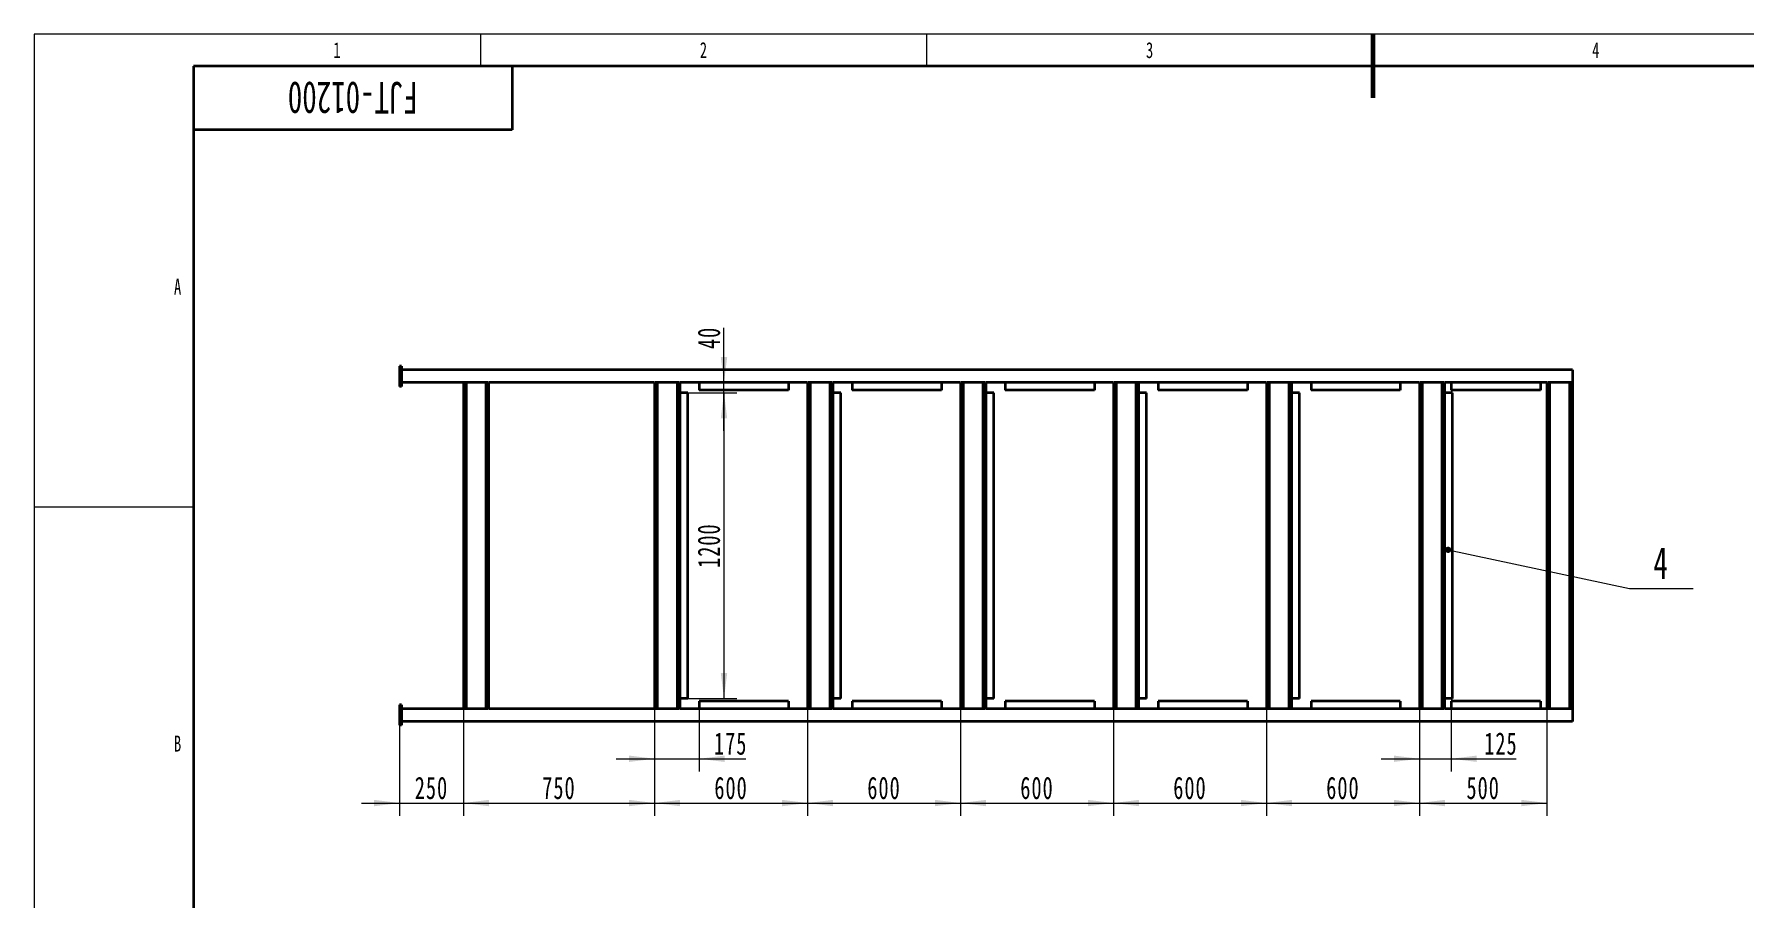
# Model space of a CAD drawing. Header units: millimetres. Extents: x -5250 to 5250, y -3712 to 3712.
# Drawn here: x -5250 to 1456, y 323 to 3712 of the extents above; entities that cross this region are included whole.
import ezdxf
from ezdxf.enums import TextEntityAlignment as Align

# ---------------------------------------------------------------- set-up
doc = ezdxf.new("R2010")
doc.units = ezdxf.units.MM
doc.layers.get('0').update_dxf_attribs({"lineweight": 35})
for name, color, linetype, lineweight in [('尺寸线层', 3, 'Continuous', 18), ('粗实线层', 7, 'Continuous', 35), ('细实线层', 7, 'Continuous', 18)]:
    doc.layers.add(name, color=color, linetype=linetype, lineweight=lineweight)
doc.styles.add('标准', font='', dxfattribs={"width": 0.667})
doc.styles.get('标准').set_extended_font_data('宋体')
doc.dimstyles.new('GB_尺寸', dxfattribs={"dimscale": 25, "dimtxt": 3.5, "dimasz": 4, "dimexe": 2, "dimexo": 0, "dimtad": 1, "dimdsep": 46, "dimtxsty": '标准', "dimblk": '_CAXARROW', "dimcen": 0, "dimdle": 8, "dimazin": 2, "dimtfac": 0.707107, "dimtdec": 3, "dimtmove": 2, "dimatfit": 3, "dimfxl": 0, "dimfrac": 2, "dimtolj": 1, "dimarcsym": 0})
doc.dimstyles.new('标准', dxfattribs={"dimscale": 25, "dimtxt": 3.5, "dimasz": 4, "dimexe": 2, "dimexo": 0, "dimtad": 1, "dimdsep": 46, "dimtxsty": '标准', "dimblk": '_CAXARROW', "dimcen": 0, "dimdle": 8, "dimazin": 2, "dimtfac": 0.707107, "dimtdec": 3, "dimtmove": 2, "dimatfit": 3, "dimfxl": 0, "dimfrac": 2, "dimtolj": 1, "dimarcsym": 0})

# ---------------------------------------------------------------- blocks, each defined once
blk = doc.blocks.new('*X3')
at = {"layer": '尺寸线层', "linetype": 'Continuous', "lineweight": 18}
for points in [[(-3816.7, 694.9), (-3916.7, 707.4), (-3916.7, 682.4)], [(-3566.7, 694.9), (-3466.7, 707.4), (-3466.7, 682.4)]]:
    blk.add_hatch(color=0, dxfattribs=at).paths.add_polyline_path(points, flags=0)
at = {"layer": '尺寸线层', "color": 0, "linetype": 'Continuous', "lineweight": 18}
for p, q in [((-3566.7, 1065.1), (-3566.7, 644.9)), ((-3816.7, 1000.1), (-3816.7, 644.9)), ((-3966.7, 694.9), (-3416.7, 694.9))]:
    blk.add_line(p, q, dxfattribs=at)
at = {"layer": '尺寸线层', "color": 0, "lineweight": 18, "insert": (-3691.7, 753.7), "char_height": 87.5, "width": 250.144, "attachment_point": 5, "line_spacing_factor": 1.15057, "style": '标准'}
blk.add_mtext('\\T1.1;250', dxfattribs=at)
blk = doc.blocks.new('_CAXARROW')
blk.add_hatch(color=0).paths.add_polyline_path([(0, 0), (-1, 0.125), (-1, -0.125)], flags=0)
blk = doc.blocks.new('*X4')
at = {"layer": '尺寸线层', "linetype": 'Continuous', "lineweight": 18}
for points in [[(-3566.7, 694.9), (-3466.7, 707.4), (-3466.7, 682.4)], [(-2816.7, 694.9), (-2916.7, 707.4), (-2916.7, 682.4)]]:
    blk.add_hatch(color=0, dxfattribs=at).paths.add_polyline_path(points, flags=0)
at = {"layer": '尺寸线层', "color": 0, "linetype": 'Continuous', "lineweight": 18}
for p, q in [((-3566.7, 1065.1), (-3566.7, 644.9)), ((-2816.7, 1065.1), (-2816.7, 644.9)), ((-3566.7, 694.9), (-2816.7, 694.9))]:
    blk.add_line(p, q, dxfattribs=at)
at = {"layer": '尺寸线层', "color": 0, "lineweight": 18, "insert": (-3191.7, 753.7), "char_height": 87.5, "width": 248.187, "attachment_point": 5, "line_spacing_factor": 1.15057, "style": '标准'}
blk.add_mtext('\\T1.1;750', dxfattribs=at)
blk = doc.blocks.new('*X5')
at = {"layer": '尺寸线层', "linetype": 'Continuous', "lineweight": 18}
for points in [[(-2816.7, 694.9), (-2716.7, 707.4), (-2716.7, 682.4)], [(-2216.7, 694.9), (-2316.7, 707.4), (-2316.7, 682.4)]]:
    blk.add_hatch(color=0, dxfattribs=at).paths.add_polyline_path(points, flags=0)
at = {"layer": '尺寸线层', "color": 0, "linetype": 'Continuous', "lineweight": 18}
for p, q in [((-2816.7, 1065.1), (-2816.7, 644.9)), ((-2216.7, 1065.1), (-2216.7, 644.9)), ((-2816.7, 694.9), (-2216.7, 694.9))]:
    blk.add_line(p, q, dxfattribs=at)
at = {"layer": '尺寸线层', "color": 0, "lineweight": 18, "insert": (-2516.7, 753.7), "char_height": 87.5, "width": 250.796, "attachment_point": 5, "line_spacing_factor": 1.15057, "style": '标准'}
blk.add_mtext('\\T1.1;600', dxfattribs=at)
blk = doc.blocks.new('*X6')
at = {"layer": '尺寸线层', "linetype": 'Continuous', "lineweight": 18}
for points in [[(-2216.7, 694.9), (-2116.7, 707.4), (-2116.7, 682.4)], [(-1616.7, 694.9), (-1716.7, 707.4), (-1716.7, 682.4)]]:
    blk.add_hatch(color=0, dxfattribs=at).paths.add_polyline_path(points, flags=0)
at = {"layer": '尺寸线层', "color": 0, "linetype": 'Continuous', "lineweight": 18}
for p, q in [((-2216.7, 1065.1), (-2216.7, 644.9)), ((-1616.7, 1065.1), (-1616.7, 644.9)), ((-2216.7, 694.9), (-1616.7, 694.9))]:
    blk.add_line(p, q, dxfattribs=at)
at = {"layer": '尺寸线层', "color": 0, "lineweight": 18, "insert": (-1916.7, 753.7), "char_height": 87.5, "width": 250.796, "attachment_point": 5, "line_spacing_factor": 1.15057, "style": '标准'}
blk.add_mtext('\\T1.1;600', dxfattribs=at)
blk = doc.blocks.new('*X7')
at = {"layer": '尺寸线层', "linetype": 'Continuous', "lineweight": 18}
for points in [[(-1616.7, 694.9), (-1516.7, 707.4), (-1516.7, 682.4)], [(-1016.7, 694.9), (-1116.7, 707.4), (-1116.7, 682.4)]]:
    blk.add_hatch(color=0, dxfattribs=at).paths.add_polyline_path(points, flags=0)
at = {"layer": '尺寸线层', "color": 0, "linetype": 'Continuous', "lineweight": 18}
for p, q in [((-1616.7, 1065.1), (-1616.7, 644.9)), ((-1016.7, 1065.1), (-1016.7, 644.9)), ((-1616.7, 694.9), (-1016.7, 694.9))]:
    blk.add_line(p, q, dxfattribs=at)
at = {"layer": '尺寸线层', "color": 0, "lineweight": 18, "insert": (-1316.7, 753.7), "char_height": 87.5, "width": 250.796, "attachment_point": 5, "line_spacing_factor": 1.15057, "style": '标准'}
blk.add_mtext('\\T1.1;600', dxfattribs=at)
blk = doc.blocks.new('*X8')
at = {"layer": '尺寸线层', "linetype": 'Continuous', "lineweight": 18}
for points in [[(-1016.7, 694.9), (-916.7, 707.4), (-916.7, 682.4)], [(-416.7, 694.9), (-516.7, 707.4), (-516.7, 682.4)]]:
    blk.add_hatch(color=0, dxfattribs=at).paths.add_polyline_path(points, flags=0)
at = {"layer": '尺寸线层', "color": 0, "linetype": 'Continuous', "lineweight": 18}
for p, q in [((-1016.7, 1065.1), (-1016.7, 644.9)), ((-416.7, 1065.1), (-416.7, 644.9)), ((-1016.7, 694.9), (-416.7, 694.9))]:
    blk.add_line(p, q, dxfattribs=at)
at = {"layer": '尺寸线层', "color": 0, "lineweight": 18, "insert": (-716.7, 753.7), "char_height": 87.5, "width": 250.796, "attachment_point": 5, "line_spacing_factor": 1.15057, "style": '标准'}
blk.add_mtext('\\T1.1;600', dxfattribs=at)
blk = doc.blocks.new('*X9')
at = {"layer": '尺寸线层', "linetype": 'Continuous', "lineweight": 18}
for points in [[(-416.7, 694.9), (-316.7, 707.4), (-316.7, 682.4)], [(183.3, 694.9), (83.3, 707.4), (83.3, 682.4)]]:
    blk.add_hatch(color=0, dxfattribs=at).paths.add_polyline_path(points, flags=0)
at = {"layer": '尺寸线层', "color": 0, "linetype": 'Continuous', "lineweight": 18}
for p, q in [((-416.7, 1065.1), (-416.7, 644.9)), ((183.3, 1065.1), (183.3, 644.9)), ((-416.7, 694.9), (183.3, 694.9))]:
    blk.add_line(p, q, dxfattribs=at)
at = {"layer": '尺寸线层', "color": 0, "lineweight": 18, "insert": (-116.7, 753.7), "char_height": 87.5, "width": 250.796, "attachment_point": 5, "line_spacing_factor": 1.15057, "style": '标准'}
blk.add_mtext('\\T1.1;600', dxfattribs=at)
blk = doc.blocks.new('*X10')
at = {"layer": '尺寸线层', "linetype": 'Continuous', "lineweight": 18}
for points in [[(183.3, 694.9), (283.3, 707.4), (283.3, 682.4)], [(683.3, 694.9), (583.3, 707.4), (583.3, 682.4)]]:
    blk.add_hatch(color=0, dxfattribs=at).paths.add_polyline_path(points, flags=0)
at = {"layer": '尺寸线层', "color": 0, "linetype": 'Continuous', "lineweight": 18}
for p, q in [((183.3, 1065.1), (183.3, 644.9)), ((683.3, 1065.1), (683.3, 644.9)), ((183.3, 694.9), (683.3, 694.9))]:
    blk.add_line(p, q, dxfattribs=at)
at = {"layer": '尺寸线层', "color": 0, "lineweight": 18, "insert": (433.3, 753.7), "char_height": 87.5, "width": 248.839, "attachment_point": 5, "line_spacing_factor": 1.15057, "style": '标准'}
blk.add_mtext('\\T1.1;500', dxfattribs=at)
blk = doc.blocks.new('*X11')
at = {"layer": '尺寸线层', "linetype": 'Continuous', "lineweight": 18}
for points in [[(-2816.7, 868.7), (-2916.7, 881.2), (-2916.7, 856.2)], [(-2641.7, 868.7), (-2541.7, 881.2), (-2541.7, 856.2)]]:
    blk.add_hatch(color=0, dxfattribs=at).paths.add_polyline_path(points, flags=0)
at = {"layer": '尺寸线层', "color": 0, "linetype": 'Continuous', "lineweight": 18}
for p, q in [((-2816.7, 1065.1), (-2816.7, 818.7)), ((-2641.7, 1065.1), (-2641.7, 818.7)), ((-2966.7, 868.7), (-2458.6, 868.7))]:
    blk.add_line(p, q, dxfattribs=at)
at = {"layer": '尺寸线层', "color": 0, "lineweight": 18, "insert": (-2518.1, 927.8), "char_height": 87.5, "width": 237.754, "attachment_point": 5, "line_spacing_factor": 1.15057, "style": '标准'}
blk.add_mtext('\\T1.1;175', dxfattribs=at)
blk = doc.blocks.new('$CAXA_FRAME_13B17AC1$')
at = {"layer": '粗实线层', "lineweight": 60}
blk.add_line((0, 148.5), (0, 138.5), dxfattribs=at)
at = {"layer": '粗实线层'}
for p, q in [((205, 143.5), (-185, 143.5)), ((-185, 143.5), (-185, -143.5))]:
    blk.add_line(p, q, dxfattribs=at)
at = {"layer": '细实线层'}
for p, q in [((210, 148.5), (-210, 148.5)), ((-210, 148.5), (-210, -148.5)), ((-140, 148.5), (-140, 143.5)), ((-70, 148.5), (-70, 143.5)), ((-185, 74.25), (-210, 74.25))]:
    blk.add_line(p, q, dxfattribs=at)
at = {"layer": '尺寸线层', "style": '标准', "width": 0.667}
for tag, p in [('T1', (-162.5, 146)), ('T2', (-105, 146)), ('T3', (-35, 146)), ('T4', (35, 146)), ('T5', (105, 146)), ('T6', (172.5, 146)), ('L1', (-187.5, 108.875)), ('R1', (207.5, 108.875)), ('L2', (-187.5, 37.125)), ('R2', (207.5, 37.125)), ('L3', (-187.5, -37.125)), ('R3', (207.5, -37.125)), ('L4', (-187.5, -108.875)), ('R4', (207.5, -108.875)), ('B1', (-162.5, -146)), ('B2', (-105, -146)), ('B3', (-35, -146)), ('B4', (35, -146)), ('B5', (105, -146)), ('B6', (172.5, -146))]:
    blk.add_attdef(tag, text='', height=2.595, dxfattribs=at).set_placement(p, align=Align.MIDDLE_CENTER)
blk = doc.blocks.new('*X22')
at = {"layer": '粗实线层'}
for p, q in [((50, 0), (50, -10)), ((50, -10), (0, -10))]:
    blk.add_line(p, q, dxfattribs=at)
at = {"layer": '尺寸线层', "style": '标准', "width": 0.667}
blk.add_attdef('图纸编号', text='', height=5.19, rotation=180, dxfattribs=at).set_placement((25, -5), align=Align.MIDDLE_CENTER)
blk = doc.blocks.new('*X28')
at = {"layer": '细实线层', "lineweight": 18}
h = blk.add_hatch(color=0, dxfattribs=at)
edge = h.paths.add_edge_path(flags=0)
edge.add_arc((0, 0), 12.5, 0, 360)
at = {"layer": '细实线层', "color": 0}
for p, q in [((0, 0), (711.3, -151.8)), ((711.3, -151.8), (961.3, -151.8))]:
    blk.add_line(p, q, dxfattribs=at)
at = {"layer": '细实线层', "color": 0, "lineweight": 18, "insert": (836.3, -114.3), "char_height": 125, "width": 425, "attachment_point": 8, "line_spacing_factor": 1.15057, "style": '标准'}
blk.add_mtext('\\T1.1;4', dxfattribs=at)
blk = doc.blocks.new('*X29')
at = {"layer": '尺寸线层', "linetype": 'Continuous'}
for points in [[(183.3, 868.7), (83.3, 881.2), (83.3, 856.2)], [(308.3, 868.7), (408.3, 881.2), (408.3, 856.2)]]:
    blk.add_hatch(color=0, dxfattribs=at).paths.add_polyline_path(points, flags=0)
at = {"layer": '尺寸线层', "color": 0, "linetype": 'Continuous'}
for p, q in [((183.3, 1065.1), (183.3, 818.7)), ((308.3, 1065.1), (308.3, 818.7)), ((33.3, 868.7), (562.3, 868.7))]:
    blk.add_line(p, q, dxfattribs=at)
at = {"layer": '尺寸线层', "color": 0, "insert": (502.9, 927.8), "char_height": 87.5, "width": 237.754, "attachment_point": 5, "line_spacing_factor": 1.15057, "style": '标准'}
blk.add_mtext('\\T1.1;125', dxfattribs=at)
blk = doc.blocks.new('*X30')
at = {"layer": '尺寸线层', "linetype": 'Continuous'}
for points in [[(-2544.4, 2345.1), (-2556.9, 2445.1), (-2531.9, 2445.1)], [(-2544.4, 2305.1), (-2556.9, 2205.1), (-2531.9, 2205.1)]]:
    blk.add_hatch(color=0, dxfattribs=at).paths.add_polyline_path(points, flags=0)
at = {"layer": '尺寸线层', "color": 0, "linetype": 'Continuous'}
for p, q in [((-2544.4, 2155.1), (-2544.4, 2560.6)), ((-2686.7, 2345.1), (-2494.4, 2345.1)), ((-2686.7, 2305.1), (-2494.4, 2305.1))]:
    blk.add_line(p, q, dxfattribs=at)
at = {"layer": '尺寸线层', "color": 0, "insert": (-2603.3, 2520.4), "char_height": 87.5, "width": 175, "attachment_point": 5, "rotation": 90, "line_spacing_factor": 1.15057, "style": '标准'}
blk.add_mtext('\\T1.1;40', dxfattribs=at)
blk = doc.blocks.new('*X31')
at = {"layer": '尺寸线层', "linetype": 'Continuous'}
for points in [[(-2544.4, 2305.1), (-2531.9, 2205.1), (-2556.9, 2205.1)], [(-2544.4, 1105.1), (-2531.9, 1205.1), (-2556.9, 1205.1)]]:
    blk.add_hatch(color=0, dxfattribs=at).paths.add_polyline_path(points, flags=0)
at = {"layer": '尺寸线层', "color": 0, "linetype": 'Continuous'}
for p, q in [((-2686.7, 2305.1), (-2494.4, 2305.1)), ((-2544.4, 2305.1), (-2544.4, 1105.1)), ((-2686.7, 1105.1), (-2494.4, 1105.1))]:
    blk.add_line(p, q, dxfattribs=at)
at = {"layer": '尺寸线层', "color": 0, "insert": (-2603.5, 1705.1), "char_height": 87.5, "width": 331.525, "attachment_point": 5, "rotation": 90, "line_spacing_factor": 1.15057, "style": '标准'}
blk.add_mtext('\\T1.1;1200', dxfattribs=at)

msp = doc.modelspace()

# ---------------------------------------------------------------- linework, layer by layer
at = {"layer": '粗实线层', "linetype": 'Continuous', "lineweight": 35}
for p, q in [((-3816.671, 2410.066), (-3816.671, 2330.066)), ((-3808.671, 2410.066), (-3816.671, 2410.066)), ((-3808.671, 2410.066), (-3808.671, 2330.066)), ((783.329, 2395.066), (-3808.671, 2395.066)), ((783.329, 2395.066), (783.329, 1015.066)), ((-3808.671, 2330.066), (-3816.671, 2330.066)), ((-3566.671, 2345.066), (-3808.671, 2345.066)), ((-3566.671, 2345.066), (-3566.671, 1065.066)), ((-3469.104, 2345.066), (-3564.238, 2345.066)), ((-3561.671, 2345.066), (-3561.671, 1065.066)), ((-3554.671, 1065.066), (-3554.671, 2345.066)), ((-3478.671, 2345.066), (-3478.671, 1065.066)), ((-3471.671, 1065.066), (-3471.671, 2345.066)), ((-2816.671, 2345.066), (-3466.671, 2345.066)), ((-3466.671, 1065.066), (-3466.671, 2345.066)), ((-2816.671, 2345.066), (-2816.671, 1065.066)), ((-2719.104, 2345.066), (-2814.238, 2345.066)), ((-2811.671, 2345.066), (-2811.671, 1065.066)), ((-2804.671, 1065.066), (-2804.671, 2345.066)), ((-2728.671, 2345.066), (-2728.671, 1065.066)), ((-2721.671, 1065.066), (-2721.671, 2345.066)), ((-2216.671, 2345.066), (-2716.671, 2345.066)), ((-2716.671, 1065.066), (-2716.671, 2345.066)), ((-2686.671, 2305.066), (-2716.671, 2305.066)), ((-2686.671, 1105.066), (-2686.671, 2305.066)), ((-2641.671, 2345.066), (-2641.671, 2315.066)), ((-2291.671, 2315.066), (-2641.671, 2315.066)), ((-2291.671, 2345.066), (-2291.671, 2315.066)), ((-2216.671, 2345.066), (-2216.671, 1065.066)), ((-2119.104, 2345.066), (-2214.238, 2345.066)), ((-2211.671, 1065.066), (-2211.671, 2345.066)), ((-2204.671, 1065.066), (-2204.671, 2345.066)), ((-2128.671, 2345.066), (-2128.671, 1065.066)), ((-2121.671, 1065.066), (-2121.671, 2345.066)), ((-1616.671, 2345.066), (-2116.671, 2345.066)), ((-2116.671, 1065.066), (-2116.671, 2345.066)), ((-2086.671, 2305.066), (-2116.671, 2305.066)), ((-2086.671, 1105.066), (-2086.671, 2305.066)), ((-2041.671, 2345.066), (-2041.671, 2315.066)), ((-1691.671, 2315.066), (-2041.671, 2315.066)), ((-1691.671, 2345.066), (-1691.671, 2315.066)), ((-1616.671, 2345.066), (-1616.671, 1065.066)), ((-1519.104, 2345.066), (-1614.238, 2345.066)), ((-1611.671, 2345.066), (-1611.671, 1065.066)), ((-1604.671, 1065.066), (-1604.671, 2345.066)), ((-1528.671, 2345.066), (-1528.671, 1065.066)), ((-1521.671, 1065.066), (-1521.671, 2345.066)), ((-1016.671, 2345.066), (-1516.671, 2345.066)), ((-1516.671, 1065.066), (-1516.671, 2345.066)), ((-1486.671, 2305.066), (-1516.671, 2305.066)), ((-1486.671, 1105.066), (-1486.671, 2305.066)), ((-1441.671, 2345.066), (-1441.671, 2315.066)), ((-1091.671, 2315.066), (-1441.671, 2315.066)), ((-1091.671, 2345.066), (-1091.671, 2315.066)), ((-1016.671, 2345.066), (-1016.671, 1065.066)), ((-919.104, 2345.066), (-1014.238, 2345.066)), ((-1011.671, 2345.066), (-1011.671, 1065.066)), ((-1004.671, 1065.066), (-1004.671, 2345.066)), ((-928.671, 2345.066), (-928.671, 1065.066)), ((-921.671, 1065.066), (-921.671, 2345.066)), ((-416.671, 2345.066), (-916.671, 2345.066)), ((-916.671, 1065.066), (-916.671, 2345.066)), ((-886.671, 2305.066), (-916.671, 2305.066)), ((-886.671, 1105.066), (-886.671, 2305.066)), ((-841.671, 2345.066), (-841.671, 2315.066)), ((-491.671, 2315.066), (-841.671, 2315.066)), ((-491.671, 2345.066), (-491.671, 2315.066)), ((-416.671, 2345.066), (-416.671, 1065.066)), ((-319.104, 2345.066), (-414.238, 2345.066)), ((-411.671, 1065.066), (-411.671, 2345.066)), ((-404.671, 1065.066), (-404.671, 2345.066)), ((-328.671, 2345.066), (-328.671, 1065.066)), ((-321.671, 1065.066), (-321.671, 2345.066)), ((183.329, 2345.066), (-316.671, 2345.066)), ((-316.671, 1065.066), (-316.671, 2345.066)), ((-286.671, 2305.066), (-316.671, 2305.066)), ((-286.671, 1105.066), (-286.671, 2305.066)), ((-241.671, 2345.066), (-241.671, 2315.066)), ((108.329, 2315.066), (-241.671, 2315.066)), ((108.329, 2345.066), (108.329, 2315.066)), ((183.329, 2345.066), (183.329, 1065.066)), ((280.896, 2345.066), (185.762, 2345.066)), ((188.329, 2345.066), (188.329, 1065.066)), ((195.329, 1065.066), (195.329, 2345.066)), ((271.329, 2345.066), (271.329, 1065.066)), ((278.329, 1065.066), (278.329, 2345.066)), ((683.329, 2345.066), (283.329, 2345.066)), ((283.329, 1065.066), (283.329, 2345.066)), ((313.329, 2305.066), (283.329, 2305.066)), ((308.329, 2345.066), (308.329, 2315.066)), ((658.329, 2315.066), (308.329, 2315.066)), ((313.329, 1105.066), (313.329, 2305.066)), ((658.329, 2345.066), (658.329, 2315.066)), ((683.329, 2345.066), (683.329, 1065.066)), ((780.896, 2345.066), (685.762, 2345.066)), ((688.329, 2345.066), (688.329, 1065.066)), ((695.329, 1065.066), (695.329, 2345.066)), ((771.329, 2345.066), (771.329, 1065.066)), ((778.329, 1065.066), (778.329, 2345.066)), ((-3816.671, 1080.066), (-3816.671, 1000.066)), ((-3808.671, 1080.066), (-3816.671, 1080.066)), ((-3808.671, 1080.066), (-3808.671, 1000.066)), ((-2686.671, 1105.066), (-2716.671, 1105.066)), ((-2641.671, 1095.066), (-2641.671, 1065.066)), ((-2291.671, 1095.066), (-2641.671, 1095.066)), ((-2291.671, 1095.066), (-2291.671, 1065.066)), ((-2086.671, 1105.066), (-2116.671, 1105.066)), ((-2041.671, 1095.066), (-2041.671, 1065.066)), ((-1691.671, 1095.066), (-2041.671, 1095.066)), ((-1691.671, 1095.066), (-1691.671, 1065.066)), ((-1486.671, 1105.066), (-1516.671, 1105.066)), ((-1441.671, 1095.066), (-1441.671, 1065.066)), ((-1091.671, 1095.066), (-1441.671, 1095.066)), ((-1091.671, 1095.066), (-1091.671, 1065.066)), ((-886.671, 1105.066), (-916.671, 1105.066)), ((-841.671, 1095.066), (-841.671, 1065.066)), ((-491.671, 1095.066), (-841.671, 1095.066)), ((-491.671, 1095.066), (-491.671, 1065.066)), ((-286.671, 1105.066), (-316.671, 1105.066)), ((-241.671, 1095.066), (-241.671, 1065.066)), ((108.329, 1095.066), (-241.671, 1095.066)), ((108.329, 1095.066), (108.329, 1065.066)), ((313.329, 1105.066), (283.329, 1105.066)), ((658.329, 1095.066), (308.329, 1095.066)), ((308.329, 1095.066), (308.329, 1065.066)), ((658.329, 1095.066), (658.329, 1065.066)), ((-3566.671, 1065.066), (-3808.671, 1065.066)), ((783.329, 1015.066), (-3808.671, 1015.066)), ((-3469.104, 1065.066), (-3564.238, 1065.066)), ((-2816.671, 1065.066), (-3466.671, 1065.066)), ((-2719.104, 1065.066), (-2814.238, 1065.066)), ((-2216.671, 1065.066), (-2716.671, 1065.066)), ((-2119.104, 1065.066), (-2214.238, 1065.066)), ((-1616.671, 1065.066), (-2116.671, 1065.066)), ((-1519.104, 1065.066), (-1614.238, 1065.066)), ((-1016.671, 1065.066), (-1516.671, 1065.066)), ((-919.104, 1065.066), (-1014.238, 1065.066)), ((-416.671, 1065.066), (-916.671, 1065.066)), ((-319.104, 1065.066), (-414.238, 1065.066)), ((183.329, 1065.066), (-316.671, 1065.066)), ((280.896, 1065.066), (185.762, 1065.066)), ((683.329, 1065.066), (283.329, 1065.066)), ((780.896, 1065.066), (685.762, 1065.066)), ((-3808.671, 1000.066), (-3816.671, 1000.066))]:
    msp.add_line(p, q, dxfattribs=at)
for centre in [(-3558.539, 2323.566), (-3474.803, 2323.566), (-2808.539, 2323.566), (-2724.803, 2323.566), (-2208.539, 2323.566), (-2124.803, 2323.566), (-1608.539, 2323.566), (-1524.803, 2323.566), (-1008.539, 2323.566), (-924.803, 2323.566), (-408.539, 2323.566), (-324.803, 2323.566), (191.461, 2323.566), (275.197, 2323.566), (691.461, 2323.566), (775.197, 2323.566), (-3558.539, 1086.566), (-3474.803, 1086.566), (-2808.539, 1086.566), (-2724.803, 1086.566), (-2208.539, 1086.566), (-2124.803, 1086.566), (-1608.539, 1086.566), (-1524.803, 1086.566), (-1008.539, 1086.566), (-924.803, 1086.566), (-408.539, 1086.566), (-324.803, 1086.566), (191.461, 1086.566), (275.197, 1086.566), (691.461, 1086.566), (775.197, 1086.566)]:
    msp.add_ellipse(centre, major_axis=(0, 6), ratio=0.15659955, dxfattribs=at)

# ---------------------------------------------------------------- block references
at = {"layer": '粗实线层'}
ref = msp.add_blockref('$CAXA_FRAME_13B17AC1$', (0, 0), dxfattribs=dict(at, xscale=25, yscale=25, zscale=25))
ref.add_attrib('L1', 'A', dxfattribs={"layer": '尺寸线层', "height": 62.5, "style": '标准', "width": 0.667}).set_placement((-4687.5, 2721.875), align=Align.MIDDLE_CENTER)
ref.add_attrib('L2', 'B', dxfattribs={"layer": '尺寸线层', "height": 62.5, "style": '标准', "width": 0.667}).set_placement((-4687.5, 928.125), align=Align.MIDDLE_CENTER)
ref.add_attrib('T1', '1', dxfattribs={"layer": '尺寸线层', "height": 62.5, "style": '标准', "width": 0.667}).set_placement((-4062.5, 3650), align=Align.MIDDLE_CENTER)
ref.add_attrib('T2', '2', dxfattribs={"layer": '尺寸线层', "height": 62.5, "style": '标准', "width": 0.667}).set_placement((-2625, 3650), align=Align.MIDDLE_CENTER)
ref.add_attrib('T3', '3', dxfattribs={"layer": '尺寸线层', "height": 62.5, "style": '标准', "width": 0.667}).set_placement((-875, 3650), align=Align.MIDDLE_CENTER)
ref.add_attrib('T4', '4', dxfattribs={"layer": '尺寸线层', "height": 62.5, "style": '标准', "width": 0.667}).set_placement((875, 3650), align=Align.MIDDLE_CENTER)
ref = msp.add_blockref('*X22', (-4625, 3587.5), dxfattribs=dict(at, xscale=25, yscale=25, zscale=25))
ref.add_attrib('图纸编号', 'FJT-01200', dxfattribs={"layer": '尺寸线层', "height": 125, "rotation": 180, "style": '标准', "width": 0.667}).set_placement((-4000, 3462.5), align=Align.MIDDLE_CENTER)
at = {"layer": '细实线层'}
msp.add_blockref('*X28', (295.871, 1688.681), dxfattribs=at)

# ---------------------------------------------------------------- dimensions: what is measured, and where the dimension line sits
at = {"layer": '尺寸线层'}
for base, p2, picture, middle in [((-2544.409, 2345.066), (-2686.671, 2345.066), '*X30', (-2603.295, 2520.4)), ((-2544.409, 1105.066), (-2686.671, 1105.066), '*X31', (-2603.539, 1705.066))]:
    dim = msp.add_linear_dim(base=base, p1=(-2686.671, 2305.066), p2=p2, angle=90, dimstyle='GB_尺寸', override={"dimsah": 1, "dimtfill": 1, "dimtzin": 0}, dxfattribs=at)
    dim.commit()
    dim.dimension.update_dxf_attribs({"geometry": picture, "text_midpoint": middle, "dimtype": 160})
at = {"layer": '尺寸线层', "lineweight": 18}
for base, p1, p2, picture, middle in [((-3566.671, 694.852), (-3816.671, 1000.066), (-3566.671, 1065.066), '*X3', (-3691.671, 753.738)), ((-2816.671, 694.852), (-3566.671, 1065.066), (-2816.671, 1065.066), '*X4', (-3191.671, 753.738)), ((-2641.671, 868.695), (-2816.671, 1065.066), (-2641.671, 1065.066), '*X11', (-2518.061, 927.826)), ((-2216.671, 694.852), (-2816.671, 1065.066), (-2216.671, 1065.066), '*X5', (-2516.671, 753.738)), ((-1616.671, 694.852), (-2216.671, 1065.066), (-1616.671, 1065.066), '*X6', (-1916.671, 753.738)), ((-1016.671, 694.852), (-1616.671, 1065.066), (-1016.671, 1065.066), '*X7', (-1316.671, 753.738)), ((-416.671, 694.852), (-1016.671, 1065.066), (-416.671, 1065.066), '*X8', (-716.671, 753.738)), ((183.329, 694.852), (-416.671, 1065.066), (183.329, 1065.066), '*X9', (-116.671, 753.738)), ((683.329, 694.852), (183.329, 1065.066), (683.329, 1065.066), '*X10', (433.329, 753.738))]:
    dim = msp.add_linear_dim(base=base, p1=p1, p2=p2, dimstyle='标准', override={"dimsah": 1, "dimtfill": 1, "dimtzin": 0}, dxfattribs=at)
    dim.commit()
    dim.dimension.update_dxf_attribs({"geometry": picture, "text_midpoint": middle, "dimtype": 160})
at = {"layer": '尺寸线层'}
dim = msp.add_linear_dim(base=(308.329, 868.695), p1=(183.329, 1065.066), p2=(308.329, 1065.066), dimstyle='GB_尺寸', override={"dimsah": 1, "dimtfill": 1, "dimtzin": 0}, dxfattribs=at)
dim.commit()
dim.dimension.update_dxf_attribs({"geometry": '*X29', "text_midpoint": (502.867, 927.826), "dimtype": 160})

doc.saveas('drawing.dxf')
